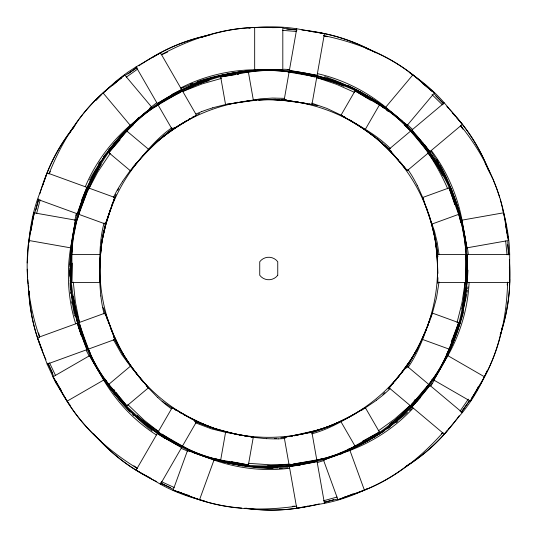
<?xml version="1.0" encoding="UTF-8"?>
<svg xmlns="http://www.w3.org/2000/svg" width="537" height="537" viewBox="0 0 537 537"><rect width="100%" height="100%" fill="white"/><g stroke="black" fill="none" stroke-linecap="round" stroke-linejoin="round"><path stroke-width="0.81" d="M509.707 279.233C509.814 297.807 506.324 316.259 500.672 333.9M437.581 282.569L437.581 254.431L465.72 254.431L465.72 282.569L437.581 282.569L437.447 264.976L436.42 248.738M437.923 277.656L437.769 283.288M69.978 268.164L69.917 276.3M27.219 262.929L28.448 244.067M71.307 259.74L72.743 240.361L76.482 221.949M467.405 268.581L467.15 275.575M99.62 269.581L99.869 263.251M507.64 282.12C506.7 314.776 500.323 347.949 484.441 376.786L470.372 401.159L433.822 380.055L447.892 355.682C460.39 333.349 467.861 308.191 469.103 282.603M72.247 263.15L71.77 282.569L99.909 282.569C99.862 262.694 98.761 242.355 104.077 222.956M71.77 282.569L71.951 249.316L73.791 233.79L76.026 223.345L79.02 212.894L87.095 192.206M70.414 257.33C69.682 274.353 70.488 291.463 73.193 308.292M70.085 265.016L71.535 245.98L74.294 226.654M464.928 282.616C464.042 307.634 458.242 332.665 446.368 354.803M467.955 270.138L467.613 276.327M70.636 253.142L70.857 249.671M28.609 246.993L28.743 244.825M100.164 258.639L101.788 243.013L104.299 228.245M28.897 242.664C30.012 227.943 32.703 213.29 37.516 199.314L47.142 172.874C53.747 155.663 63.527 139.801 74.992 125.423M465.297 280.844C467.828 255.766 465.076 230.064 456.269 206.389M467.378 279.428L464.357 302.881L459.605 324.596M71.126 246.215L71.253 244.845M507.203 284.966L507.438 282.462M465.156 282.247L461.907 303.284L457.061 322.522M439.044 281.912L436.514 297.907L432.278 313.561M31.26 230.339L31.435 228.91M72.213 248.946C68.79 273.568 71.931 298.78 79.557 322.348M31.696 226.762L33.905 212.806L75.475 220.136L70.589 247.846C66.474 273.105 68.058 299.31 75.65 323.771M467.64 288.906L467.942 286.805M28.508 243.973L33.905 212.806M467.103 292.403L467.432 290.302M100.674 248.618L100.909 247.148M466.868 293.799L461.518 317.394L453.644 340.955M225.574 432.325L253.283 437.212L248.396 464.928L220.687 460.041L225.574 432.325L211.471 428.855L195.3 422.753M289.094 72.072L284.207 99.788L311.916 104.675L316.803 76.959L287.785 71.877M296.726 28.776L289.396 70.34L317.112 75.227L324.442 33.656L296.726 28.776C282.603 26.535 268.198 26.36 253.974 27.676M103.594 230.688C100.419 247.779 99.58 265.218 99.909 282.569M101.406 244.207L101.674 242.744M74.865 223.399L75.475 220.136M101.808 242.012L105.735 224.681L110.743 208.054M101.728 241.455L106.125 223.486L112.253 204.671M74.818 220.532L76.294 213.941M501.78 329.114L502.102 327.55M104.447 227.513L104.762 226.057M35.851 209.927L38.456 198.844M501.256 331.45L501.605 329.893M104.916 225.325L105.406 223.15M36.684 213.323L40.168 199.892M77.731 218.082C82.054 198.972 90.216 180.821 101.157 164.597M461.76 308.822C466.223 290.866 467.814 272.152 465.841 253.733M501.081 332.228L499.752 337.619M32.952 219.418C22.755 258.284 26.675 299.68 39.604 337.404M316.958 75.851L317.112 75.227M33.146 218.619L33.562 217.008M462.948 314.185L463.592 311.802M499.558 338.384C493.953 359.73 484.28 379.921 471.661 398.004M33.979 215.404L38.906 199.281M76.67 221.311L78.624 214.981M462.733 314.984L460.108 323.677M39.839 193.797C46.296 170.88 56.949 149.111 71.515 130.256M501.84 329.443C508.794 306.942 511.164 283.12 509.344 259.666M76.046 215.438L76.751 213.249M42.94 184.997L43.779 182.392M432.03 314.299L430.781 317.991M500.142 334.719L500.893 332.457M43.994 181.748L46.853 173.652M459.068 326.818L459.86 324.462M453.08 337.229L458.652 322.65L432.211 313.024L427.177 326.791L421.545 340.143M458.799 327.61C452.469 345.956 443.723 363.388 433.822 380.055M452.819 340.042C447.784 354.299 440.944 367.979 431.929 380.149M111.441 206.033L112.159 204.026M47.142 172.874L86.806 187.306L77.18 213.753L37.516 199.314M114.905 197.535L105.279 223.976L78.838 214.35L88.457 187.91L114.905 197.535L113.119 202.301M183.077 493.61L173.115 490.1L187.554 450.436L213.995 460.061C238.16 468.492 264.238 471.486 289.644 468.264M173.115 490.1L199.556 499.725L213.995 460.061M407.905 367.617C419.538 351.205 425.458 331.718 432.211 313.024M411.631 404.012C420.068 395.722 427.734 386.633 434.399 376.846C445.945 360.528 452.06 341.297 458.652 322.65M84.611 193.246L85.155 191.763M112.408 203.362L112.904 202.04M429.177 322.408L429.996 320.2M113.663 200.059L114.441 198.093M427.459 326.805L428.331 324.61M453.389 341.613L450.483 348.761M48.921 173.995C60.97 143.634 78.301 114.636 103.091 92.968L124.644 74.885L151.776 107.219L130.222 125.302C110.837 142.01 95.21 163.1 85.296 186.722M82.96 198.307L83.389 197.227M81.235 200.979L82.107 198.831M114.703 197.448L116.059 194.206M89.202 188.138C98.889 164.181 113.562 142.036 133.156 125.04M82.403 198.113L83.309 195.971M84.718 193.991L85.396 192.387M426.559 329L417.424 348.761L408.16 365.194M449.382 351.326L450.207 349.406M451.255 341.438L452.778 337.934M83.618 195.26C90.921 178.485 99.996 162.476 110.635 147.588M485.589 374.155L487.046 370.839M447.972 354.507L449.107 351.97M446.824 357.024L447.683 355.138M485.294 374.813C479.205 388.264 471.667 401.112 462.364 412.597L444.274 434.151C432.829 447.328 419.102 458.39 404.368 467.68M117.771 190.38L118.664 188.48M49.223 173.74L50.297 171.471M87.437 191.481L97.66 172.182L110.266 153.334M420.961 341.505L421.921 339.485M113.327 197.65L116.462 191.487A794.149 340.143 26.8 0 1 122.47 181.62M420.632 342.183L411.812 358.723M477.547 388.15L478.527 386.224M477.225 388.795L470.372 401.159M89.498 180.056L90.182 178.814M90.525 178.197C99.694 161.892 110.937 146.802 123.523 132.981M418.417 347.264L410.657 359.931L400.521 374.255M157.549 433.044L136.089 470.13L141.312 473.137M182.439 446.119L196.508 421.753L172.142 407.684L158.073 432.05L184.768 447.381M390.52 148.668C376.377 134.357 358.219 125.148 340.982 115.247L355.051 90.881L368.442 98.902M93.706 433.916C106.004 447.918 120.073 460.511 136.089 470.13L160.456 484.199L181.56 447.643L157.193 433.574M365.348 129.316L379.417 104.95L355.051 90.881M100.07 162.959L101.627 160.341M411.436 359.367L405.905 368.221M416.101 351.581L417.101 349.936M467.962 402.542L468.761 401.233M69.233 133.874L70.495 131.834M434.574 379.901L430.929 385.593M415.772 352.131L410.805 359.81M467.15 403.844L461.746 412.094M70.924 131.162L78.979 119.409M431.433 380.532L432.298 379.176M406.462 367.805L407.737 365.845M468.318 399.139L460.075 411.147M430.996 381.21C420.511 397.508 406.824 411.651 391.198 423.075M122.382 181.58L130.471 170.249M98.613 163.886L100.459 161.167M410.355 360.481L400.246 374.242L389.036 387.801L410.59 405.891L428.68 384.338L407.127 366.247L389.036 387.801M470.224 400.052L461.048 412.154M103.319 157.14L105.776 153.824M457.417 418.195L459.169 415.786M456.98 418.793C443.609 436.937 427.083 452.785 408.133 465.015M79.442 118.778L82.812 114.421M430.265 386.083L432.137 383.666M397.883 377.665L399.206 375.974M72.475 129.001L73.945 127.135M108.299 150.548C119.61 136.15 132.726 123.262 146.682 111.454M448.57 429.009L449.422 427.949M132.411 167.806L134.391 165.389M395.198 381.002L396.548 379.344M83.295 113.81C94.297 100.083 107.353 88.061 121.684 77.885M120.087 139.761L108.81 152.662L130.363 170.753C142.902 155.24 156.697 140.58 172.672 128.551M119.758 138.895L124.121 133.76M447.287 430.573L444.274 434.151L411.476 406.576M416.537 401.582L418.041 399.763M108.81 152.662C121.382 137.398 133.706 121.416 150.138 110.031C159.744 103.117 170.061 97.197 180.828 92.29M130.363 170.753C143.104 155.495 155.334 139.211 171.874 127.766M385.714 107.219L412.846 74.885L434.399 92.968L407.268 125.302L385.714 107.219C365.892 91.028 342.405 79.295 317.427 73.636M411.939 407.019L430.03 385.465L462.364 412.597M134.894 164.785L136.418 162.993M392.46 384.257L393.836 382.639M414.188 400.642L415.108 399.562M419.712 397.568L420.484 396.689M391.07 385.855L388.244 388.996M442.991 432.493C421.283 456.9 395.078 478.219 364.375 490.1L337.934 499.725L323.496 460.061L349.936 450.436C373.866 441.367 395.769 426.895 413.161 408.093M125.108 132.639C134.136 122.584 144.372 113.555 155.817 106.333M416.578 401.025L417.37 400.166M96.143 100.345L101.11 95.049M409.973 405.422C393.373 423.807 373.114 439.132 350.077 448.476M123.993 132.458L131.686 124.403M420.296 397.803C407.684 411.523 393.561 423.847 378.317 434.567M142.755 155.931L158.348 140.66M384.868 392.547L382.901 394.534M441.427 433.802L442.616 432.627M410.483 405.146L394.353 419.296L378.276 430.922M103.641 92.492L116.71 80.624L127.638 72.334L136.089 66.87L160.456 52.801C176.364 43.987 193.797 38.154 211.571 34.502M390.01 388.768L385.499 392.95A794.149 340.143 46.8 0 1 376.484 400.166M112.931 85.141L124.644 74.885M137.62 118.65L138.62 117.724M409.57 410.563L411.644 408.644M158.905 140.157L172.773 128.766M407.469 412.45C392.554 425.606 375.846 436.648 358.239 445.844M130.363 366.247L148.454 387.801L126.893 405.891L108.81 384.338L130.363 366.247L121.798 354.521L113.327 339.458M489.804 172.921C483.038 155.562 474.117 138.915 462.364 124.403L444.274 102.849L411.939 129.981L430.03 151.535L462.364 124.403L458.92 120.301M407.127 170.753L428.68 152.662L410.59 131.109L389.036 149.199L407.127 170.753L403.891 166.826M156.173 142.332L168.45 132.726L182.909 122.892M149.219 109.326L151.776 107.219M149.957 107.937L156.388 103.003M409.55 463.733L405.764 466.66M159.187 139.627L160.704 138.439M127.987 73.925L136.492 67.555M396.111 422.532L397.407 421.525M161.207 138.043L175.129 128.135L189.897 119.019M126.437 77.066L137.74 69.011M173.364 128.323L174.552 127.437M154.824 107.098C169.585 95.888 186.406 87.491 204.12 82.094M376.551 400.24L363.75 408.932M403.851 468.083L405.126 467.136M429.513 151.911L430.03 151.535M389.661 424.203L390.688 423.458M400.636 470.399L403.213 468.553M138.949 65.823L140.177 64.97M387.472 428.801L390.171 426.915M376.551 435.789L377.726 434.977M399.991 470.842C383.042 482.729 364.019 491.543 344.136 497.242M374.182 437.393L375.37 436.594M141.412 64.138C161.523 50.431 184.231 40.49 208.061 35.476M125.786 75.019L137.17 67.743M381.975 432.453L384.74 430.647M405.469 466.713L407.469 465.438M381.27 432.896L371.315 438.87M156.381 105.99L157.509 105.292M184.735 121.751L186.561 120.63M365.066 440.864L366.348 440.078M152.34 57.58L160.456 52.801L181.842 89.934M361.079 410.55L362.415 409.744M362.361 441.347L379.417 432.05L365.348 407.684C349.151 417.444 332.155 426.076 314.132 431.936M189.011 119.18L190.239 118.462M181.56 89.357L157.193 103.426L136.089 66.87M196.508 115.247L172.142 129.316L158.073 104.95L182.439 90.881L196.508 115.247L192.078 117.751M61.507 390.708L53.049 376.786L89.598 355.682L103.668 380.055C116.757 402.045 134.814 421.095 156.354 434.963M103.668 380.055L67.118 401.159L53.049 376.786M311.635 433.876C331.094 428.781 348.157 417.658 365.348 407.684M293.497 463.961L315.454 460.612L325.999 457.98L336.162 454.691L350.527 448.516L379.417 432.05M361.824 442.757C349.547 449.791 336.397 455.403 322.63 458.759M192.702 117.073L193.938 116.388M368.523 440.421L370.59 439.279M353.547 414.799L354.937 414.054M161.093 54.801C189.843 39.288 221.761 28.226 254.672 27.555L282.811 27.555L282.811 69.763L254.672 69.763C229.084 70.105 203.557 76.214 180.781 87.934M367.838 440.803L347.848 450.55L323.496 460.061M172.572 94.76L173.605 94.217M351.453 415.913L352.856 415.175M182.862 91.532C204.98 79.805 229.561 72.314 254.672 71.522M348.634 417.377L350.05 416.645M357.615 446.16L351.386 449.288M171.934 94.452L173.31 93.747M197.663 114.401L199.536 113.448M346.499 418.444L347.922 417.732M174.001 93.398L175.398 92.706M345.835 418.773L338.417 422.277M176.089 92.364L198.032 82.906L222.58 74.972M348.258 450.785L350.131 449.892M366.946 488.824C353.44 495.362 339.189 500.477 324.442 503.344L296.726 508.224C279.488 510.962 261.868 510.613 244.61 508.257M162.255 54.452L167.604 52.042M182.291 91.619L202.288 83.839L221.372 78.409M195.931 114.012L201.59 111.622M337.733 422.579L323.865 428.291L311.138 432.634M181.11 88.498L182.399 87.934M340.713 454.161L342.606 453.342M351.124 494.658L353.111 493.812M183.05 87.659L185.003 86.84M348.479 495.745L350.466 494.933M185.654 86.578C203.657 79.288 222.627 74.529 241.825 71.73M347.842 449.382L349.339 448.784M347.822 496.013L337.934 499.725M190.179 84.235L192.468 83.376M333.47 424.787L329.973 426.063M77.798 323.073L37.516 337.686L41.06 347.144M88.457 349.09L114.905 339.465L105.279 313.024L78.838 322.65L88.457 349.09C94.713 365.355 104.332 380.169 115.724 393.285M438.998 254.182L437.246 242.603L434.426 230.984L422.585 197.535L449.033 187.91L452.302 197.052M28.441 286.369C29.119 303.774 31.831 321.186 37.516 337.686L47.142 364.126L86.806 349.694L77.18 323.247M432.211 223.976L458.652 214.35L449.033 187.91M329.275 426.318L314.434 430.996L299.606 434.688M329.436 426.452L320.414 429.318M197.079 81.731C224.567 72.253 253.873 69.34 282.811 69.763M324.167 460.431L317.716 462.444M201.684 37.382L204.725 36.375M333.739 499.712L324.294 502.558M205.483 36.14L207.765 35.422M320.589 459.135L322.891 458.41M311.903 432.641L313.386 432.184M336.994 497.061L323.616 500.759M204.725 81.906L208.987 80.657M318.28 459.82L319.824 459.363M208.524 35.2L213.86 33.67M212.498 107.83L228.265 103.883M317.508 460.034C301.338 464.693 284.409 466.552 267.607 465.854M318.099 429.983L291.712 435.937M214.619 33.469L222.278 31.602M319.226 503.907C295.417 510.056 270.426 511.701 246.067 508.224M336.914 499.209L324.388 502.021M321.985 458.92L289.094 464.928L284.207 437.212L311.916 432.325L316.803 460.041M306.654 506.384L307.996 506.096M297.498 435.131L298.901 434.836M223.043 31.435C239.636 27.823 256.72 26.642 273.662 27.609M303.989 506.915L305.325 506.653M294.001 435.829L295.397 435.561M235.481 74.596L220.687 76.959L225.574 104.675L230.42 103.769M238.663 73.314L240.14 73.039M300.68 507.539L302.667 507.176M291.202 436.339L292.598 436.084M220.687 76.959L248.396 72.072C270.628 68.588 293.45 71.139 315.031 77.08M225.574 104.675L260.566 98.821L272.501 98.063L284.207 98.345M462.015 220.136L503.585 212.806L508.472 240.516L466.901 247.846L462.015 220.136C457.242 194.991 446.791 170.914 431.292 150.514M300.015 507.666L296.726 508.224L289.396 466.66L317.112 461.773L324.442 503.344M232.836 103.339L256.76 100.117M289.228 436.38L284.207 437.212M241.616 72.79C256.411 70.287 271.581 69.662 286.476 71.689M235.978 102.493L237.529 102.245M286.322 437.131L280.75 437.877M296.813 506.129C264.493 510.875 230.715 510.358 199.556 499.725M242.523 71.622L245.302 71.246M296.229 465.123L297.384 464.968M288.221 464.257C263.647 467.613 238.24 466.176 214.599 458.41M243.013 101.48L244.59 101.278M298.653 465.357L300.19 465.163M237.455 74.348L238.777 74.187M248.081 70.891L250.155 70.649M297.115 465.532L274.575 467.036L250.215 466.478M248.94 28.199L250.383 28.038M246.96 101.003L249.181 100.768M253.612 70.28L255.686 70.085M251.403 100.547L255.867 100.171M274.488 438.481L276.575 438.306M292.262 506.331L294.773 506.129M290.289 464.216L270.87 464.82L248.248 463.33M259.129 99.916L263.875 99.593M285.1 438.521L278.193 438.883M258.109 100.01L276.099 99.493M264.667 99.553L275.696 99.271M288.127 467.714L279.649 467.996M279.549 468.519L281.992 468.452M272.252 27.662L282.811 27.555M278.233 468.002C257.901 468.096 237.609 465.384 217.868 460.612M71.77 254.431L99.909 254.431M509.687 254.431L467.479 254.431L467.479 282.569L509.687 282.569L509.687 254.431C509.432 239.65 506.955 224.963 502.968 210.746M265.842 99.499L281.388 100.177L295.874 101.688M273.024 468.539C245.906 468.17 219.183 461.914 193.77 452.731M251.115 508.566L244.744 508.277M268.943 99.399L270.225 99.446M281.328 99.614L286.523 99.855M286.751 29.005L296.599 29.555M283.664 69.226L289.06 69.501M282.811 71.522L285.228 71.629M282.784 30.381L296.619 31.482M273.595 99.614L280.005 100.07M266.647 438.716L251.256 437.145M466.841 282.522L467.479 282.569M287.631 71.777C306.171 72.951 324.408 77.677 341.391 85.161M241.583 508.062L237.649 507.72M245.933 466.143L248.785 466.378M280.804 100.144L301.129 102.755M301.828 30.025L304.788 30.334M241.663 465.733L243.086 465.881M283.596 28.394L297.001 30.132M236.857 507.646C216.773 505.639 197.106 500.122 178.707 491.858M305.519 30.428C328.959 33.14 351.943 39.986 372.779 51.122M309.03 31.274L310.406 31.448M312.447 31.717L314.481 31.998M287.543 69.515L289.819 69.83M296.585 101.782L298.72 102.084M315.823 32.2L317.837 32.509M253.283 437.212C234.34 434.245 215.525 429.835 197.73 422.585M318.501 32.616L323.616 33.509M229.514 462.082L230.997 462.323M301.948 102.882L311.916 104.675M248.396 464.928L233.803 462.129M303.647 102.862L305.043 103.104M29.018 240.516L70.589 247.846M244.308 435.997L245.852 436.279M228.775 461.954C213.726 459.303 198.938 454.752 185.359 447.683M324.442 33.656C340.015 36.818 355.071 42.356 369.234 49.532M309.218 103.889L310.594 104.171M238.891 434.923L240.442 435.245M323.643 35.603C355.635 42.195 387.197 54.237 412.846 74.885M305.036 73.227L306.177 73.468M220.687 460.041C199.516 455.906 179.747 446.314 162.067 434.144M238.119 434.762L214.652 428.492L194.354 420.894M311.97 104.46L317.434 105.735M316.709 77.744C341.196 82.966 364.838 93.022 384.579 108.561M231.581 461.612L233.065 461.968M204.463 500.914C189.172 497.235 174.23 491.838 160.456 484.199M215.84 460.108L217.19 460.444M312.494 74.401L333.873 80.872L357.132 90.276M212.484 459.242L215.169 459.941M323.945 35.858L327.181 36.744M316.394 77.462L336.538 84.316L354.648 92.424M311.527 103.117L326.832 108.387L342.888 116.012M187.171 494.913L189.232 495.537M183.755 493.832L186.48 494.705M324.717 76.616L331.396 79.006M215.767 429.076L217.868 429.835M422.585 339.465L449.033 349.09M215.069 428.815L199.294 422.344L183.661 414.631M187.554 450.436L190.662 451.604M332.061 79.254C350.594 86.329 368.174 95.787 384.566 106.93M212.511 428.049L214.303 428.748M365.932 48.35L368.906 49.532M187.829 451.154L181.593 448.549M209.531 426.855L211.914 427.814M170.618 487.683L160.16 483.199M369.644 49.84L374.034 51.706M208.94 426.606L205.691 425.223M194.864 421.37L197.012 422.283M174.116 487.455L161.483 481.696M185.923 447.858C168.84 440.676 153.159 430.312 139.627 417.665M204.953 424.908L189.628 417.517L172.142 407.684M86.806 187.306L87.39 187.567M341.968 85.417L343.707 86.195M374.759 52.022L379.787 54.344M357.783 90.578L360.367 91.8M348.204 85.531L351.171 86.974M156.764 481.608C134.807 471.191 114.723 456.725 98.352 438.729M172.666 489.046L160.67 482.823M380.498 54.68L383.324 56.076M351.91 87.343L353.38 88.095M147.903 476.695L150.367 477.95M384.022 56.439C401.589 65.36 417.564 77.274 431.52 91.156M369.939 49.894L371.342 50.626M354.118 88.464L358.501 90.8M144.876 475.097L147.299 476.379M373.423 51.458L376.007 52.841M141.896 473.466L144.285 474.768M343.579 116.381L344.942 117.14M180.533 412.913L181.781 413.604M165.403 438.326L167.463 439.467M340.982 115.247L345.257 117.643M359.958 91.592C374.994 99.942 389.003 110.031 402.206 121.02M370.51 99.271L371.819 100.01M447.892 355.682L484.441 376.786M345.962 118.053L361.844 127.779L375.491 137.465M372.47 100.379C386.278 108.346 399.112 118.167 409.718 130.122M349.688 119.865L353.051 121.912M175.022 409.711L176.23 410.436M137.506 468.579C109.696 451.436 84.155 429.332 67.118 401.159L68.823 403.468M167.356 439.279L165.383 438.038M379.417 104.95C410.872 124.195 433.137 155.475 447.724 188.836M353.722 122.322L365.247 129.974M172.612 408.234L169.068 405.965M158.428 431.359C137.21 418.068 118.435 400.528 105.192 379.176M162.436 436.158L163.416 436.789M369.08 99.318L370.355 100.164M409.248 72.488C422.129 81.087 434.104 91.142 444.274 102.849M165.121 438.528C149.226 428.056 134.458 415.853 121.221 402.179M168.484 405.576L164.45 402.81M133.888 465.807L136.62 467.747M365.858 130.41L368.892 132.592M159.442 432.278L144.185 420.256L127.806 404.576M171.363 408.805L166.463 405.093A794.149 340.143 -53.2 0 1 157.784 397.467M162.187 401.179L163.315 401.998M369.496 133.042L376.061 138.043M422.263 83.215L434.399 92.968M151.072 430.11L152.179 430.983M376.645 138.512L391.312 151.246M377.377 138.902L382.868 143.372M150.514 429.667C134.653 416.927 120.637 401.965 108.367 385.761M386.479 110.058L388.352 111.582M126.893 131.109L148.454 149.199M374.021 136.21L386.627 147.688L398.676 160.281M404.744 123.148L407.268 125.302M384.667 144.889L389.318 149.058M407.254 124.537L412.221 129.115M404.334 125.04C419.679 138.418 432.238 154.878 441.387 173.055M101.52 441.602C82.53 425.009 67.118 404.442 56.204 381.726M377.115 138.66L379.968 141.258M435.916 96.096L443.669 103.366M432.05 94.64L442.454 104.849M381.022 142.245L390.721 151.937L402.267 164.893M137.318 415.497L139.157 417.236M157.724 397.548L146.42 385.868M132.659 414.423L133.82 415.591M446.858 106.541L448.925 108.689M130.35 412.074C114.139 395.353 100.949 375.954 89.598 355.682M434.46 94.116L443.609 104.064M449.442 109.226C465.72 126.296 478.89 146.366 487.69 168.276M452.563 113.179L455.342 116.22M456.698 117.744L458.048 119.274M422.397 142.486L423.424 143.668M400.092 161.885L402.408 164.59M145.252 384.089L148.454 387.801M126.893 405.891L120.288 397.944M103.091 92.968L130.222 125.302M403.321 165.678L405.113 167.866M143.366 382.31L140.869 379.27M142.117 380.344C131.672 367.65 122.121 354.145 114.596 339.505M405.992 168.967L406.871 170.068M138.902 376.799L139.882 378.041M460.504 125.376C485.388 156.186 503.122 193.454 507.009 233.152M422.424 142.701L423.149 143.621M108.81 384.338C94.76 366.925 85.578 346.023 79.946 324.482M119.825 397.346L116.146 392.547M428.11 153.193C443.502 172.941 455.141 195.844 460.283 220.438M137.445 374.927L135.055 371.752M107.111 384.083L107.944 385.204M113.871 389.479L114.777 390.708M424.733 144.795L439.239 166.631L451.315 189.433M69.246 404.052L70.105 405.22M134.143 370.51L131.968 367.496M104.648 380.713L106.279 382.962M103.44 379.021L104.245 380.149M131.538 366.885L122.107 352.46L113.468 336.766M102.252 377.323L103.037 378.457M460.571 125.772L462.954 129.216M66.736 400.535L55.647 382.572L47.142 364.126M407.811 169.33L411.577 175.129A794.149 340.143 -33.2 0 1 417.121 185.258M430.795 150.937C444.596 171.827 454.49 195.139 461.33 219.177M126.45 360.025L127.215 361.3M436.568 159.133L437.809 161.234M124.946 357.454L125.692 358.743M340.982 421.753L355.051 446.119M438.226 161.939L439.031 163.355M124.577 356.81L118.61 345.68L112.985 333.732M122.805 354.017L124.04 356.259M439.843 164.772C454.181 190.38 462.256 219.002 466.901 247.846M485.086 163.033L493.06 179.425M89.35 356.407L86.249 350.406M122.503 353.447L114.26 336.316M52.686 373.329L47.558 363.173M55.512 375.403L49.538 362.871M441.669 173.619L442.522 175.317M90.015 352.661C81.537 336.175 76.194 318.152 73.952 299.774M417.202 185.205L423.834 200.046M451.617 190.085L452.51 192.031M44.47 356.367L45.981 359.77M53.378 375.692L48.189 363.213M112.696 333.068L111.548 330.409M113.938 335.565L105.279 313.024M44.182 355.689C35.314 335.236 29.978 313.232 28.864 290.96M493.362 180.15L496.269 187.447M110.441 327.751L111.266 329.745M41.315 347.775L42.094 349.681M487.985 169.014L488.569 170.484M108.091 321.757L108.602 323.093M422.585 197.535C429.144 214.706 434.688 232.373 437.36 250.604M349.936 450.436L364.375 490.1M78.241 326.241L79.322 329.215M496.55 188.178L499.578 197.092M106.641 317.763L107.353 319.763M106.413 317.092L105.507 314.42M458.652 214.35L461.605 224.224M427.049 208.893L427.801 211.135M452.51 197.67L453.926 202.066M80.409 331.376L80.939 333.041M105.286 313.756L103.44 307.714M428.526 213.397L429.231 215.673M79.369 328.047L79.711 329.154M80.302 332.88L80.986 335.101M454.127 202.697L454.711 204.61M429.459 216.438L430.325 219.391M80.073 332.141C75.026 315.273 71.703 297.887 70.139 280.354M430.533 220.103L430.929 221.539M500.276 199.133L503.585 212.806M431.13 222.258L435.259 239.757L437.917 256.726M38.61 332.96L39.456 336.202M79.536 322.925L75.348 301.881L73.314 282.147M104.144 314.125L102.587 307.392M461.948 225.251L464.713 240.516M505.773 226.641L508.472 240.516M460.451 221.231L460.78 222.801M74.307 314.575L74.583 315.964M73.791 311.789L74.173 313.883M433.903 231.897L434.164 233.36M248.396 72.072L253.283 99.788M434.299 234.092L434.675 236.293M73.307 308.99L73.663 311.091M434.789 237.032L437.105 256.109L437.923 273.4M467.385 247.248L468.251 253.947M29.032 291.242L29.26 292.826M437.467 251.383L437.883 254.484M507.727 244.644L508.895 254.437M71.669 301.787L71.891 303.412M465.277 248.946L465.666 252.142M435.487 240.603L435.735 242.516M505.679 240.979L507.009 254.793M73.576 296.625L73.871 299.143M28.347 285.718L28.622 288.08M100.748 295.994L99.62 280.562M464.794 241.18L465.27 245.818M436.091 245.543L436.346 247.933M289.329 466.022L289.396 466.66M28.186 284.14L27.756 279.415M507.197 234.797L507.351 236.448M70.629 291.994L70.77 293.632M465.331 246.483L465.646 251.786M507.78 241.428L508.391 254.934M27.642 277.844L27.246 269.205M70.327 287.879L70.079 282.932M509.358 266.983L509.573 271.789M28.676 286.214L28.723 287.798M467.398 268.379L467.512 276.24M254.672 27.555L254.672 69.763M253.316 70.367A198.737 198.737 0 0 1 467.183 257.666A198.737 198.737 0 0 1 274.978 467.136A198.737 198.737 0 0 1 70.018 270.124M70.018 266.876A198.737 198.737 0 0 1 70.817 250.645M71.045 248.248A198.737 198.737 0 0 1 250.886 70.569M278.193 438.857A794.149 340.143 86.8 0 1 266.647 438.622M102.614 307.386A794.149 340.143 -13.2 0 1 100.849 295.974M201.603 111.649A794.149 340.143 66.8 0 1 212.531 107.924M277.75 275.253L277.75 261.747A11.257 11.257 0 0 0 259.74 261.747L259.74 275.253A11.257 11.257 0 0 0 277.75 275.253M184.325 414.718A168.84 168.84 0 0 0 437.581 268.5A168.84 168.84 0 0 0 184.325 122.282A168.84 168.84 0 0 0 184.325 414.718"/></g></svg>
